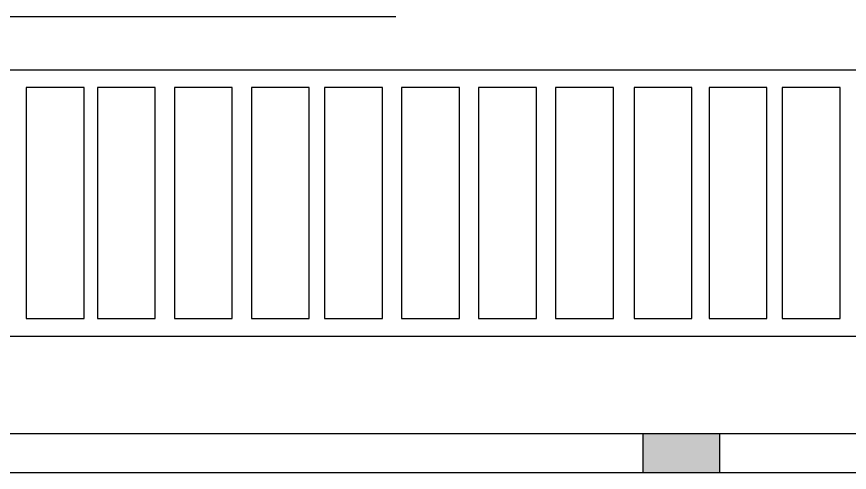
# Model space of a CAD drawing. Header units: metres. Extents: x -658 to -58, y -713 to -118.
# Drawn here: x -207.619 to -203.293, y -147.151 to -144.782 of the extents above; entities that cross this region are included whole.
import ezdxf

# ---------------------------------------------------------------- set-up
doc = ezdxf.new("R2010")
doc.units = ezdxf.units.M
doc.header["$LTSCALE"] = 100
doc.layers.add('plan', color=8, linetype='Continuous')

# ---------------------------------------------------------------- blocks, each defined once
blk = doc.blocks.new('GREGEF')
h = blk.add_hatch(color=256)
h.dxf.hatch_style = 1
h.paths.add_polyline_path([(-204.3655, -147.1512), (-203.9655, -147.1512), (-203.9655, -146.9512), (-204.3655, -146.9512)])
blk.add_lwpolyline([(-204.3655, -147.1512), (-203.9655, -147.1512), (-203.9655, -146.9512), (-204.3655, -146.9512)], close=True)
blk = doc.blocks.new('A$Cc2be8e3e')
at = {"layer": 'plan'}
for p, q in [((-23.0469, 3.6785), (-17.4469, 3.6785)), ((-28.5491, 3.4019), (-2.0028, 3.4019)), ((-19.0667, 3.3095), (-19.3667, 3.3095)), ((-19.3667, 3.3095), (-19.3667, 2.1095)), ((-19.0667, 2.1095), (-19.0667, 3.3095)), ((-18.6967, 3.3095), (-18.9967, 3.3095)), ((-18.9967, 3.3095), (-18.9967, 2.1095)), ((-18.6967, 2.1095), (-18.6967, 3.3095)), ((-18.2967, 3.3095), (-18.5967, 3.3095)), ((-18.5967, 3.3095), (-18.5967, 2.1095)), ((-18.2967, 2.1095), (-18.2967, 3.3095)), ((-17.8967, 3.3095), (-18.1967, 3.3095)), ((-18.1967, 3.3095), (-18.1967, 2.1095)), ((-17.8967, 2.1095), (-17.8967, 3.3095)), ((-17.5167, 3.3095), (-17.8167, 3.3095)), ((-17.8167, 3.3095), (-17.8167, 2.1095)), ((-17.5167, 2.1095), (-17.5167, 3.3095)), ((-17.1167, 3.3095), (-17.4167, 3.3095)), ((-17.4167, 3.3095), (-17.4167, 2.1095)), ((-17.1167, 2.1095), (-17.1167, 3.3095)), ((-16.7167, 3.3095), (-17.0167, 3.3095)), ((-17.0167, 3.3095), (-17.0167, 2.1095)), ((-16.7167, 2.1095), (-16.7167, 3.3095)), ((-16.3167, 3.3095), (-16.6167, 3.3095)), ((-16.6167, 3.3095), (-16.6167, 2.1095)), ((-16.3167, 2.1095), (-16.3167, 3.3095)), ((-15.9083, 3.3095), (-16.2083, 3.3095)), ((-16.2083, 3.3095), (-16.2083, 2.1095)), ((-15.9083, 2.1095), (-15.9083, 3.3095)), ((-15.5192, 3.3095), (-15.8192, 3.3095)), ((-15.8192, 3.3095), (-15.8192, 2.1095)), ((-15.5192, 2.1095), (-15.5192, 3.3095)), ((-15.1392, 3.3095), (-15.4392, 3.3095)), ((-15.4392, 3.3095), (-15.4392, 2.1095)), ((-15.1392, 2.1095), (-15.1392, 3.3095)), ((-19.3667, 2.1095), (-19.0667, 2.1095)), ((-18.9967, 2.1095), (-18.6967, 2.1095)), ((-18.5967, 2.1095), (-18.2967, 2.1095)), ((-18.1967, 2.1095), (-17.8967, 2.1095)), ((-17.8167, 2.1095), (-17.5167, 2.1095)), ((-17.4167, 2.1095), (-17.1167, 2.1095)), ((-17.0167, 2.1095), (-16.7167, 2.1095)), ((-16.6167, 2.1095), (-16.3167, 2.1095)), ((-16.2083, 2.1095), (-15.9083, 2.1095)), ((-15.8192, 2.1095), (-15.5192, 2.1095)), ((-15.4392, 2.1095), (-15.1392, 2.1095)), ((-28.5491, 2.0171), (-17.4035, 2.0171)), ((-17.4035, 2.0171), (-2.0028, 2.0171)), ((-2.0028, 1.5095), (-30.0035, 1.5095)), ((-41.8028, 1.3095), (-1.5028, 1.3095))]:
    blk.add_line(p, q, dxfattribs=at)
blk.add_blockref('GREGEF', (188.202, 148.4607), dxfattribs=at)

msp = doc.modelspace()

# ---------------------------------------------------------------- block references
at = {"layer": 'plan'}
msp.add_blockref('A$Cc2be8e3e', (-188.202, -148.4607), dxfattribs=at)

doc.saveas('drawing.dxf')
